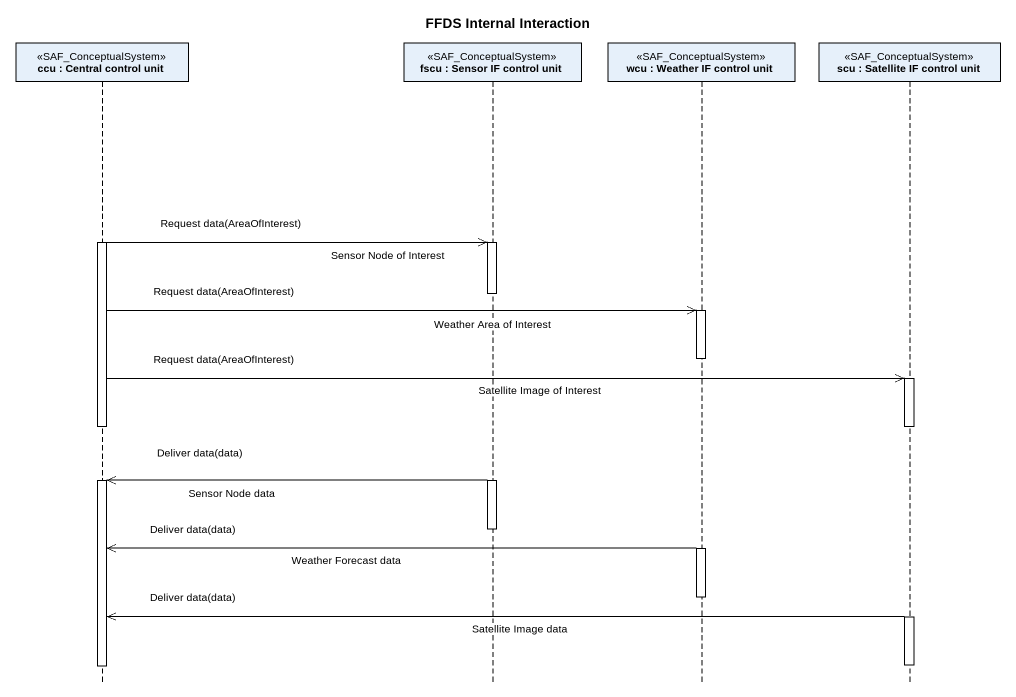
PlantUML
@startuml
title FFDS Internal Interaction
hide footbox
participant "ccu : Central control unit" as ccu <<SAF_ConceptualSystem>>
participant "fscu : Sensor IF control unit" as fscu <<SAF_ConceptualSystem>>
participant "wcu : Weather IF control unit" as wcu <<SAF_ConceptualSystem>>
participant "scu : Satellite IF control unit" as scu <<SAF_ConceptualSystem>>

activate ccu
ccu ->> fscu : Request data(AreaOfInterest)\nSensor Node of Interest
activate fscu
deactivate fscu
ccu ->> wcu : Request data(AreaOfInterest)\nWeather Area of Interest
activate wcu
deactivate wcu
ccu ->> scu : Request data(AreaOfInterest)\nSatellite Image of Interest
activate scu
deactivate ccu
deactivate scu
activate fscu
fscu ->> ccu : Deliver data(data)\nSensor Node data
activate ccu
deactivate fscu
activate wcu
wcu ->> ccu : Deliver data(data)\nWeather Forecast data
deactivate wcu
activate scu
scu ->> ccu : Deliver data(data)\nSatellite Image data
deactivate scu
deactivate ccu
@enduml
